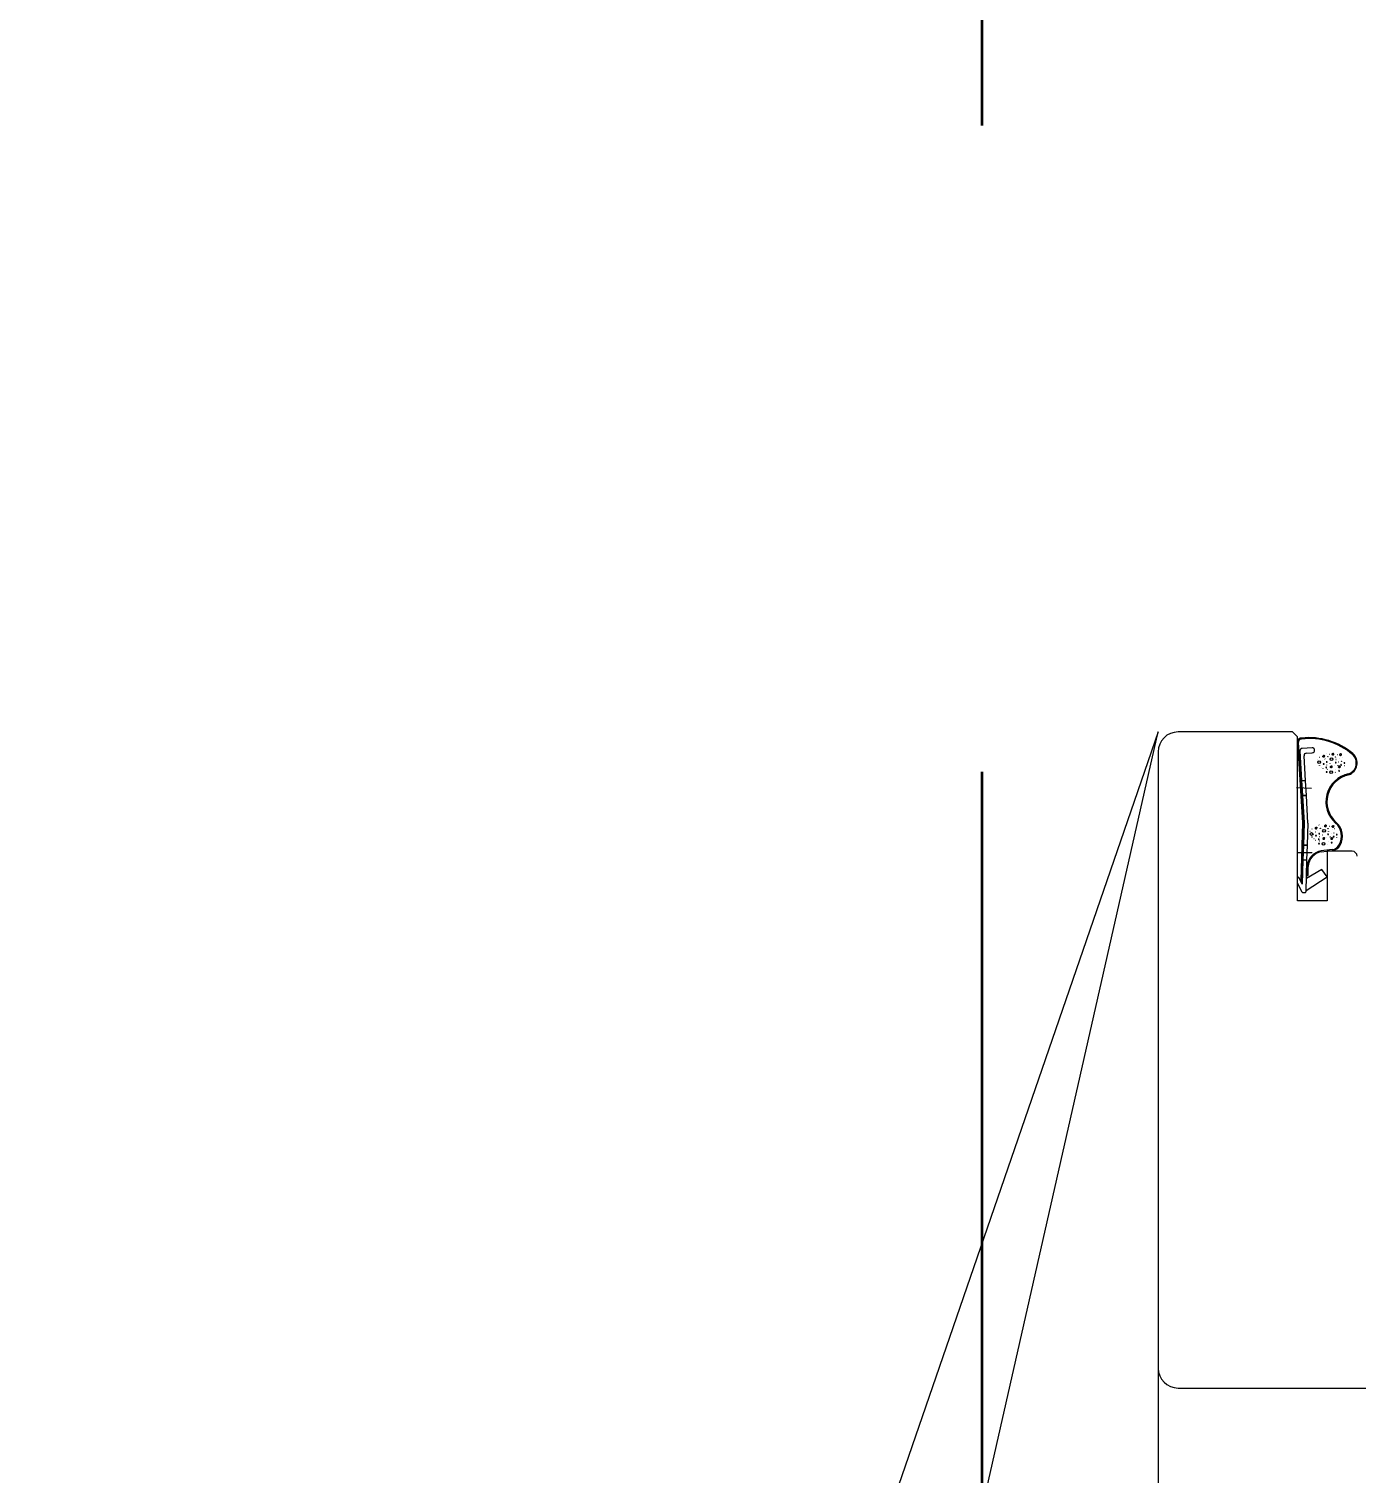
# Model space of a CAD drawing. Header units: centimetres. Extents: x 0.3 to 84.3, y 0.3 to 59.7.
# Drawn here: x 62.2783 to 62.5454, y 15.5127 to 15.8034 of the extents above; entities that cross this region are included whole.
import ezdxf

# ---------------------------------------------------------------- set-up
doc = ezdxf.new("R2010")
doc.units = ezdxf.units.CM
for name, pattern in [('AUSGEZOGEN', [0]), ('LINIE_23', [0.79, 0.4, -0.13, 0, -0.13, 0, -0.13]), ('RAND', [44.449999999999996, 12.7, -6.35, 12.7, -6.35, 0, -6.35])]:
    doc.linetypes.add(name, pattern=pattern)
for name, color, linetype, lineweight in [('Bauachsen grob', 7, 'RAND', 25), ('Fenster', 7, 'AUSGEZOGEN', 35), ('Oeffnungsrichtung Fenster', 7, 'AUSGEZOGEN', 25)]:
    doc.layers.add(name, color=color, linetype=linetype, lineweight=lineweight)

msp = doc.modelspace()

# ---------------------------------------------------------------- linework, layer by layer
at = {"layer": 'Bauachsen grob', "color": 32, "linetype": 'LINIE_23', "lineweight": 50, "true_color": 0xc36e14}
msp.add_line((62.4699986103923, 1.393999967219818), (62.4699986103923, 57.97399870255827), dxfattribs=at)
at = {"layer": 'Fenster', "color": 7, "linetype": 'AUSGEZOGEN', "lineweight": 25}
for p, q in [((62.53239860929901, 15.66199974865104), (62.50939860983655, 15.66199974865104)), ((62.53339860927568, 15.66099974867443), (62.53239860929901, 15.66199974865104)), ((62.53339860927568, 15.6279997494456), (62.53339860927568, 15.66099974867443)), ((62.50539860993004, 15.65799974874453), (62.50539860993004, 15.53399975164239)), ((62.53339860927568, 15.65992732629274), (62.53442847999069, 15.64372804187624)), ((62.53462865858934, 15.64373158364306), (62.53359820631309, 15.65994001568929)), ((62.53386510827076, 15.65816048303668), (62.53422145069359, 15.65220743373061)), ((62.53633117236961, 15.65880742009418), (62.53433467120775, 15.65868917068055)), ((62.53519239637936, 15.65773821986509), (62.53639029707639, 15.65780916951321)), ((62.53862673788826, 15.65724580385336), (62.53864580742535, 15.65727504156098)), ((62.53864580742535, 15.65727504156098), (62.53868531240986, 15.65730054473825)), ((62.53868531240986, 15.65730054473825), (62.53871727263115, 15.65730209354788)), ((62.53871727263115, 15.65730209354788), (62.53874811292684, 15.65729751358981)), ((62.53874811292684, 15.65729751358981), (62.53877754856991, 15.65727946790944)), ((62.53877754856991, 15.65727946790944), (62.53880733825934, 15.65724024676784)), ((62.53926984390938, 15.65770565696439), (62.53923791312283, 15.65771791421671)), ((62.53990541188359, 15.65747263481099), (62.53987348109706, 15.65748489206331)), ((62.54039806114525, 15.65753869207452), (62.54041564688505, 15.65757136731941)), ((62.54040026269719, 15.6575045118766), (62.54039806114525, 15.65753869207452)), ((62.54040376100361, 15.65746587275112), (62.54040026269719, 15.6575045118766)), ((62.54040865447137, 15.65742908982238), (62.54040376100361, 15.65746587275112)), ((62.54042460088866, 15.65738923159047), (62.54040865447137, 15.65742908982238)), ((62.54041564688505, 15.65757136731941), (62.54045431705954, 15.65759807861277)), ((62.54045113869949, 15.65734954879581), (62.54042460088866, 15.65738923159047)), ((62.54048233298708, 15.65732379307838), (62.54045113869949, 15.65734954879581)), ((62.54045431705954, 15.65759807861277), (62.54048091209773, 15.65762805230425)), ((62.54048091209773, 15.65762805230425), (62.540493850852, 15.65765840999757)), ((62.54051214199315, 15.65730779061874), (62.54048233298708, 15.65732379307838)), ((62.540493850852, 15.65765840999757), (62.54051292038911, 15.65768764770519)), ((62.54054521264869, 15.65730385867027), (62.54051214199315, 15.65730779061874)), ((62.54051292038911, 15.65768764770519), (62.54055242537362, 15.6577131508825)), ((62.54058293972659, 15.65731385350091), (62.54054521264869, 15.65730385867027)), ((62.54055242537362, 15.6577131508825), (62.5405843855949, 15.65771469969205)), ((62.54062003612551, 15.65733574781175), (62.54058293972659, 15.65731385350091)), ((62.5405843855949, 15.65771469969205), (62.5406152258906, 15.65771011973398)), ((62.5406152258906, 15.65771011973398), (62.54064466153363, 15.6576920740537)), ((62.54064153356477, 15.65739181306781), (62.54062003612551, 15.65733574781175)), ((62.54064611123098, 15.65742264303531), (62.54064153356477, 15.65739181306781)), ((62.54064466153363, 15.6576920740537), (62.54067445122308, 15.65765285291205)), ((62.5406478103815, 15.65745505457062), (62.54064611123098, 15.65742264303531)), ((62.54065313471915, 15.65748997068136), (62.5406478103815, 15.65745505457062)), ((62.54066319456933, 15.65752191001343), (62.54065313471915, 15.65748997068136)), ((62.54067836373801, 15.65755291601454), (62.54066319456933, 15.65752191001343)), ((62.54067445122308, 15.65765285291205), (62.54069216605576, 15.6576168935012)), ((62.54069251061082, 15.65758410851431), (62.54067836373801, 15.65755291601454)), ((62.54069216605576, 15.6576168935012), (62.54069251061082, 15.65758410851431)), ((62.54143361436424, 15.65738631497425), (62.54140168357764, 15.65739857222656)), ((62.54192626362582, 15.65745237223783), (62.54194384936565, 15.65748504748276)), ((62.54192846517783, 15.65741819203991), (62.54192626362582, 15.65745237223783)), ((62.54193196348425, 15.65737955291443), (62.54192846517783, 15.65741819203991)), ((62.54193685695202, 15.65734276998569), (62.54193196348425, 15.65737955291443)), ((62.5419528033693, 15.65730291175373), (62.54193685695202, 15.65734276998569)), ((62.54194384936565, 15.65748504748276), (62.54198251954014, 15.65751175877604)), ((62.54197934118008, 15.65726322895917), (62.5419528033693, 15.65730291175373)), ((62.54198251954014, 15.65751175877604), (62.5420091145783, 15.6575417324676)), ((62.5420091145783, 15.6575417324676), (62.5420220533326, 15.65757209016092)), ((62.5420220533326, 15.65757209016092), (62.54204112286968, 15.6576013278685)), ((62.54204112286968, 15.6576013278685), (62.5420806278542, 15.65762683104577)), ((62.5420806278542, 15.65762683104577), (62.54211258807547, 15.65762837985535)), ((62.54211258807547, 15.65762837985535), (62.5421434283712, 15.65762379989729)), ((62.5421434283712, 15.65762379989729), (62.54217286401429, 15.65760575421696)), ((62.54216973604545, 15.65730549323107), (62.54214823860613, 15.65724942797506)), ((62.54217431371154, 15.65733632319866), (62.54216973604545, 15.65730549323107)), ((62.54217286401429, 15.65760575421696), (62.54220265370372, 15.65756653307531)), ((62.54217601286211, 15.65736873473393), (62.54217431371154, 15.65733632319866)), ((62.54218133719977, 15.65740365084462), (62.54217601286211, 15.65736873473393)), ((62.54219139704992, 15.6574355901767), (62.54218133719977, 15.65740365084462)), ((62.54220656621857, 15.65746659617781), (62.54219139704992, 15.6574355901767)), ((62.54220265370372, 15.65756653307531), (62.54222036853635, 15.65753057366451)), ((62.54222071309142, 15.65749778867762), (62.54220656621857, 15.65746659617781)), ((62.54222036853635, 15.65753057366451), (62.54222071309142, 15.65749778867762)), ((62.53502042978938, 15.65218497070746), (62.53472283344226, 15.65720953222121)), ((62.53746022231351, 15.65637659253216), (62.5374282915269, 15.65638884978453)), ((62.53787210008088, 15.65683899175047), (62.53784016929426, 15.65685124900278)), ((62.53826511965909, 15.65489756368816), (62.53823318887252, 15.65490982094052)), ((62.53852962163862, 15.65626805894408), (62.53849769085201, 15.6562803161964)), ((62.53853094818152, 15.65712608593031), (62.53854853392129, 15.65715876117515)), ((62.53853314973343, 15.65709190573239), (62.53853094818152, 15.65712608593031)), ((62.53853664803989, 15.65705326660696), (62.53853314973343, 15.65709190573239)), ((62.53854154150767, 15.65701648367822), (62.53853664803989, 15.65705326660696)), ((62.53855748792489, 15.65697662544626), (62.53854154150767, 15.65701648367822)), ((62.53854853392129, 15.65715876117515), (62.5385872040958, 15.65718547246852)), ((62.53858402573576, 15.65693694265165), (62.53855748792489, 15.65697662544626)), ((62.53859859364246, 15.65459920974295), (62.53856666285586, 15.65461146699527)), ((62.53861522002332, 15.65691118693408), (62.53858402573576, 15.65693694265165)), ((62.5385872040958, 15.65718547246852), (62.53861379913398, 15.65721544615999)), ((62.53861379913398, 15.65721544615999), (62.53862673788826, 15.65724580385336)), ((62.53864502902939, 15.65689518447448), (62.53861522002332, 15.65691118693408)), ((62.53867809968501, 15.65689125252607), (62.53864502902939, 15.65689518447448)), ((62.53871582676283, 15.65690124735665), (62.53867809968501, 15.65689125252607)), ((62.53875292316175, 15.6569231416675), (62.53871582676283, 15.65690124735665)), ((62.53877442060109, 15.65697920692356), (62.53875292316175, 15.6569231416675)), ((62.53877899826722, 15.6570100368911), (62.53877442060109, 15.65697920692356)), ((62.53878069741773, 15.65704244842632), (62.53877899826722, 15.6570100368911)), ((62.53878602175541, 15.65707736453715), (62.53878069741773, 15.65704244842632)), ((62.5387960816056, 15.65710930386918), (62.53878602175541, 15.65707736453715)), ((62.53881125077424, 15.65714030987033), (62.5387960816056, 15.65710930386918)), ((62.53880733825934, 15.65724024676784), (62.53882505309203, 15.65720428735699)), ((62.53882539764707, 15.65717150237015), (62.53881125077424, 15.65714030987033)), ((62.53882505309203, 15.65720428735699), (62.53882539764707, 15.65717150237015)), ((62.53896437874245, 15.65654589024257), (62.53893244795589, 15.65655814749489)), ((62.53933489454923, 15.6553398131463), (62.53930296376262, 15.65535207039866)), ((62.53941692248554, 15.65447455586059), (62.53938499169898, 15.65448681311291)), ((62.54000029795084, 15.65567867128052), (62.53996836716423, 15.65569092853284)), ((62.5400577072773, 15.65502037832852), (62.54007529301708, 15.65505305357342)), ((62.54005990882924, 15.65498619813061), (62.5400577072773, 15.65502037832852)), ((62.54006340713568, 15.65494755900518), (62.54005990882924, 15.65498619813061)), ((62.54006830060345, 15.65491077607644), (62.54006340713568, 15.65494755900518)), ((62.54008424702073, 15.65487091784453), (62.54006830060345, 15.65491077607644)), ((62.54007529301708, 15.65505305357342), (62.54011396319162, 15.65507976486679)), ((62.54011078483151, 15.65483123504992), (62.54008424702073, 15.65487091784453)), ((62.5401419791191, 15.65480547933235), (62.54011078483151, 15.65483123504992)), ((62.54011396319162, 15.65507976486679), (62.54014055822972, 15.65510973855826)), ((62.54014055822972, 15.65510973855826), (62.54015349698408, 15.65514009625163)), ((62.54017178812523, 15.65478947687271), (62.5401419791191, 15.65480547933235)), ((62.54015349698408, 15.65514009625163), (62.54017256652114, 15.6551693339593)), ((62.54020485878078, 15.65478554492434), (62.54017178812523, 15.65478947687271)), ((62.54017256652114, 15.6551693339593), (62.54021207150568, 15.65519483713647)), ((62.54024258585864, 15.65479553975493), (62.54020485878078, 15.65478554492434)), ((62.54021207150568, 15.65519483713647), (62.54024403172689, 15.65519638594611)), ((62.54027968225759, 15.65481743406572), (62.54024258585864, 15.65479553975493)), ((62.54024403172689, 15.65519638594611), (62.54027487202262, 15.65519180598804)), ((62.54027487202262, 15.65519180598804), (62.54030430766571, 15.65517376030767)), ((62.54030117969685, 15.65487349932178), (62.54027968225759, 15.65481743406572)), ((62.540305757363, 15.65490432928937), (62.54030117969685, 15.65487349932178)), ((62.54030430766571, 15.65517376030767), (62.54033409735514, 15.65513453916606)), ((62.54030745651357, 15.65493674082459), (62.540305757363, 15.65490432928937)), ((62.54031278085125, 15.65497165693537), (62.54030745651357, 15.65493674082459)), ((62.54032284070136, 15.65500359626745), (62.54031278085125, 15.65497165693537)), ((62.54033800987003, 15.65503460226856), (62.54032284070136, 15.65500359626745)), ((62.54033409735514, 15.65513453916606), (62.54035181218779, 15.65509857975526)), ((62.54035215674285, 15.65506579476837), (62.54033800987003, 15.65503460226856)), ((62.54035181218779, 15.65509857975526), (62.54035215674285, 15.65506579476837)), ((62.54085513155374, 15.65518856661206), (62.54082320076719, 15.65520082386434)), ((62.54112586783528, 15.65436009034011), (62.54109393704872, 15.65437234759243)), ((62.54167833628766, 15.65500107755693), (62.54169592202741, 15.65503375280182)), ((62.5416805378396, 15.65496689735901), (62.54167833628766, 15.65500107755693)), ((62.54168403614605, 15.65492825823353), (62.5416805378396, 15.65496689735901)), ((62.54168892961381, 15.6548914753048), (62.54168403614605, 15.65492825823353)), ((62.541719095269, 15.65590515050153), (62.54168716448243, 15.65591740775385)), ((62.54170487603109, 15.65485161707289), (62.54168892961381, 15.6548914753048)), ((62.54169592202741, 15.65503375280182), (62.54173459220198, 15.65506046409514)), ((62.54173141384188, 15.65481193427822), (62.54170487603109, 15.65485161707289)), ((62.54176260812943, 15.65478617856075), (62.54173141384188, 15.65481193427822)), ((62.54173459220198, 15.65506046409514), (62.54176118724008, 15.65509043778666)), ((62.54176118724008, 15.65509043778666), (62.54177412599444, 15.65512079547998)), ((62.54179241713558, 15.65477017610115), (62.54176260812943, 15.65478617856075)), ((62.54177412599444, 15.65512079547998), (62.54179319553145, 15.6551500331876)), ((62.54182548779113, 15.65476624415269), (62.54179241713558, 15.65477017610115)), ((62.54179319553145, 15.6551500331876), (62.54183270051604, 15.65517553636492)), ((62.541863214869, 15.65477623898333), (62.54182548779113, 15.65476624415269)), ((62.54183270051604, 15.65517553636492), (62.5418646607373, 15.65517708517446)), ((62.54190031126794, 15.65479813329416), (62.541863214869, 15.65477623898333)), ((62.5418646607373, 15.65517708517446), (62.54189550103296, 15.65517250521639)), ((62.54189550103296, 15.65517250521639), (62.54192493667608, 15.65515445953611)), ((62.54192765008824, 15.65671384007533), (62.54189571930169, 15.65672609732765)), ((62.54192180870721, 15.65485419855022), (62.54190031126794, 15.65479813329416)), ((62.54192638637336, 15.65488502851772), (62.54192180870721, 15.65485419855022)), ((62.54192493667608, 15.65515445953611), (62.5419547263655, 15.65511523839446)), ((62.5419280855239, 15.654917440053), (62.54192638637336, 15.65488502851772)), ((62.54193340986158, 15.65495235616377), (62.5419280855239, 15.654917440053)), ((62.54194346971172, 15.65498429549585), (62.54193340986158, 15.65495235616377)), ((62.54195863888037, 15.65501530149695), (62.54194346971172, 15.65498429549585)), ((62.5419547263655, 15.65511523839446), (62.54197244119814, 15.65507927898362)), ((62.54197278575321, 15.65504649399673), (62.54195863888037, 15.65501530149695)), ((62.54197244119814, 15.65507927898362), (62.54197278575321, 15.65504649399673)), ((62.54201053546767, 15.65723747324169), (62.54197934118008, 15.65726322895917)), ((62.54204034447375, 15.65722147078199), (62.54201053546767, 15.65723747324169)), ((62.54207341512937, 15.65721753883363), (62.54204034447375, 15.65722147078199)), ((62.54211114220716, 15.65722753366418), (62.54207341512937, 15.65721753883363)), ((62.54214823860613, 15.65724942797506), (62.54211114220716, 15.65722753366418)), ((62.54242759006899, 15.65691114852257), (62.54239565928238, 15.65692340577489)), ((62.5428651719196, 15.65515653215193), (62.54283324113299, 15.65516878940435)), ((62.53502042978938, 15.65218497070746), (62.53422145069359, 15.65220743373061)), ((62.53422145069359, 15.65220743373061), (62.5344014009046, 15.64920118914561)), ((62.53422145069359, 15.65220743373061), (62.53502042978938, 15.65218497070746)), ((62.53519848145019, 15.64917877949956), (62.53502042978938, 15.65218497070746)), ((62.54103505436464, 15.65386654832301), (62.54100312357807, 15.65387880557537)), ((62.53626174181169, 15.65064947897268), (62.5331880199226, 15.6507358956088)), ((62.53519848145019, 15.64917877949956), (62.5344014009046, 15.64920118914561)), ((62.5344014009046, 15.64920118914561), (62.53472873225061, 15.64373279830193)), ((62.5344014009046, 15.64920118914561), (62.53519848145019, 15.64917877949956)), ((62.53552543726209, 15.6436585182285), (62.53519848145019, 15.64917877949956)), ((62.53442847999069, 15.64372804187624), (62.5341021483783, 15.63212087148413)), ((62.534302069377, 15.63211525077386), (62.53462865858934, 15.64373158364306)), ((62.53472873225061, 15.64373279830193), (62.53460196799595, 15.63922396664939)), ((62.53540165199103, 15.63920148380826), (62.53552597902724, 15.64362362692518)), ((62.53702856895233, 15.64272544531664), (62.53706723912688, 15.64275215661001)), ((62.53706723912688, 15.64275215661001), (62.53709383416498, 15.64278213030156)), ((62.53709383416498, 15.64278213030156), (62.53710677291934, 15.6428124879949)), ((62.53710677291934, 15.6428124879949), (62.53712584245635, 15.64284172570247)), ((62.53712584245635, 15.64284172570247), (62.53716534744093, 15.64286722887974)), ((62.53716534744093, 15.64286722887974), (62.5371973076622, 15.64286877768932)), ((62.5371973076622, 15.64286877768932), (62.53722814795788, 15.64286419773125)), ((62.53722814795788, 15.64286419773125), (62.53725758360097, 15.64284615205093)), ((62.53725758360097, 15.64284615205093), (62.5372873732904, 15.64280693090928)), ((62.5372873732904, 15.64280693090928), (62.53730508812304, 15.64277097149848)), ((62.5373054326781, 15.64273818651159), (62.53729128580526, 15.64270699401177)), ((62.53730508812304, 15.64277097149848), (62.5373054326781, 15.64273818651159)), ((62.53774987894045, 15.64327234110579), (62.53771794815384, 15.6432845983582)), ((62.53838544691469, 15.64303931895238), (62.53835351612805, 15.6430515762047)), ((62.53887809617635, 15.64310537621596), (62.53889568191609, 15.64313805146089)), ((62.53888029772827, 15.64307119601804), (62.53887809617635, 15.64310537621596)), ((62.53888379603467, 15.64303255689256), (62.53888029772827, 15.64307119601804)), ((62.53888868950244, 15.64299577396382), (62.53888379603467, 15.64303255689256)), ((62.53890463591971, 15.64295591573196), (62.53888868950244, 15.64299577396382)), ((62.53889568191609, 15.64313805146089), (62.53893435209064, 15.64316476275426)), ((62.53893117373053, 15.64291623293735), (62.53890463591971, 15.64295591573196)), ((62.53896236801811, 15.64289047721982), (62.53893117373053, 15.64291623293735)), ((62.53893435209064, 15.64316476275426), (62.53896094712874, 15.64319473644573)), ((62.53896094712874, 15.64319473644573), (62.53897388588304, 15.64322509413905)), ((62.53899217702422, 15.64287447476013), (62.53896236801811, 15.64289047721982)), ((62.53897388588304, 15.64322509413905), (62.53899295542011, 15.64325433184672)), ((62.53902524767979, 15.64287054281176), (62.53899217702422, 15.64287447476013)), ((62.53899295542011, 15.64325433184672), (62.53903246040469, 15.64327983502394)), ((62.5390629747576, 15.6428805376424), (62.53902524767979, 15.64287054281176)), ((62.53903246040469, 15.64327983502394), (62.53906442062588, 15.64328138383353)), ((62.53910007115658, 15.64290243195319), (62.5390629747576, 15.6428805376424)), ((62.53906442062588, 15.64328138383353), (62.53909526092164, 15.64327680387551)), ((62.53909526092164, 15.64327680387551), (62.53912469656473, 15.64325875819514)), ((62.53912156859587, 15.64295849720921), (62.53910007115658, 15.64290243195319)), ((62.53912614626199, 15.64298932717679), (62.53912156859587, 15.64295849720921)), ((62.53912469656473, 15.64325875819514), (62.53915448625416, 15.64321953705353)), ((62.53912784541256, 15.64302173871207), (62.53912614626199, 15.64298932717679)), ((62.53913316975024, 15.64305665482284), (62.53912784541256, 15.64302173871207)), ((62.53914322960037, 15.64308859415492), (62.53913316975024, 15.64305665482284)), ((62.53915839876902, 15.64311960015603), (62.53914322960037, 15.64308859415492)), ((62.53915448625416, 15.64321953705353), (62.5391722010868, 15.64318357764273)), ((62.53917254564186, 15.6431507926558), (62.53915839876902, 15.64311960015603)), ((62.5391722010868, 15.64318357764273), (62.53917254564186, 15.6431507926558)), ((62.53991364939529, 15.64295299911569), (62.53988171860868, 15.64296525636801)), ((62.54040629865691, 15.64301905637922), (62.54042388439666, 15.64305173162415)), ((62.54040850020885, 15.6429848761813), (62.54040629865691, 15.64301905637922)), ((62.54041199851527, 15.64294623705592), (62.54040850020885, 15.6429848761813)), ((62.54041689198306, 15.64290945412718), (62.54041199851527, 15.64294623705592)), ((62.54043283840034, 15.64286959589527), (62.54041689198306, 15.64290945412718)), ((62.54042388439666, 15.64305173162415), (62.54046255457123, 15.64307844291753)), ((62.54045937621117, 15.64282991310065), (62.54043283840034, 15.64286959589527)), ((62.54049057049871, 15.64280415738308), (62.54045937621117, 15.64282991310065)), ((62.54046255457123, 15.64307844291753), (62.54048914960939, 15.643108416609)), ((62.54048914960939, 15.643108416609), (62.5405020883637, 15.64313877430236)), ((62.54052037950481, 15.64278815492349), (62.54049057049871, 15.64280415738308)), ((62.5405020883637, 15.64313877430236), (62.54052115790071, 15.64316801200999)), ((62.54055345016035, 15.64278422297507), (62.54052037950481, 15.64278815492349)), ((62.54052115790071, 15.64316801200999), (62.54056066288526, 15.64319351518725)), ((62.54059117723822, 15.64279421780566), (62.54055345016035, 15.64278422297507)), ((62.54056066288526, 15.64319351518725), (62.54059262310656, 15.64319506399684)), ((62.54062827363717, 15.64281611211646), (62.54059117723822, 15.64279421780566)), ((62.54059262310656, 15.64319506399684), (62.54062346340223, 15.64319048403882)), ((62.54062346340223, 15.64319048403882), (62.54065289904533, 15.64317243835845)), ((62.54064977107646, 15.64287217737256), (62.54062827363717, 15.64281611211646)), ((62.54065434874263, 15.6429030073401), (62.54064977107646, 15.64287217737256)), ((62.54065289904533, 15.64317243835845), (62.54068268873475, 15.64313321721679)), ((62.54065604789315, 15.64293541887533), (62.54065434874263, 15.6429030073401)), ((62.54066137223083, 15.64297033498619), (62.54065604789315, 15.64293541887533)), ((62.54067143208101, 15.64300227431818), (62.54066137223083, 15.64297033498619)), ((62.54068660124966, 15.64303328031938), (62.54067143208101, 15.64300227431818)), ((62.54068268873475, 15.64313321721679), (62.54070040356736, 15.643097257806)), ((62.54070074812252, 15.64306447281916), (62.54068660124966, 15.64303328031938)), ((62.54070040356736, 15.643097257806), (62.54070074812252, 15.64306447281916)), ((62.53594025734455, 15.64194327667365), (62.53590832655794, 15.64195553392597)), ((62.53635213511188, 15.64240567589195), (62.5363202043253, 15.64241793314432)), ((62.53674515469013, 15.64046424782974), (62.53671322390361, 15.64047650508201)), ((62.53700965666962, 15.64183474308557), (62.53697772588308, 15.64184700033793)), ((62.53701098321259, 15.64269277007179), (62.53702856895233, 15.64272544531664)), ((62.53701318476451, 15.64265858987388), (62.53701098321259, 15.64269277007179)), ((62.53701668307091, 15.6426199507484), (62.53701318476451, 15.64265858987388)), ((62.53702157653871, 15.64258316781966), (62.53701668307091, 15.6426199507484)), ((62.53703752295598, 15.6425433095877), (62.53702157653871, 15.64258316781966)), ((62.53706406076677, 15.64250362679304), (62.53703752295598, 15.6425433095877)), ((62.53707862867348, 15.64016589388448), (62.53704669788686, 15.6401781511368)), ((62.53709525505435, 15.64247787107566), (62.53706406076677, 15.64250362679304)), ((62.53712506406048, 15.64246186861596), (62.53709525505435, 15.64247787107566)), ((62.53715813471603, 15.64245793666755), (62.53712506406048, 15.64246186861596)), ((62.53719586179392, 15.64246793149814), (62.53715813471603, 15.64245793666755)), ((62.53723295819282, 15.64248982580903), (62.53719586179392, 15.64246793149814)), ((62.53725445563211, 15.64254589106504), (62.53723295819282, 15.64248982580903)), ((62.53725903329823, 15.64257672103263), (62.53725445563211, 15.64254589106504)), ((62.5372607324488, 15.6426091325679), (62.53725903329823, 15.64257672103263)), ((62.53726605678648, 15.64264404867859), (62.5372607324488, 15.6426091325679)), ((62.53727611663661, 15.64267598801066), (62.53726605678648, 15.64264404867859)), ((62.53729128580526, 15.64270699401177), (62.53727611663661, 15.64267598801066)), ((62.53744441377354, 15.64211257438401), (62.53741248298693, 15.64212483163638)), ((62.53781492958024, 15.64090649728778), (62.53778299879363, 15.6409187545401)), ((62.53789695751663, 15.64004124000203), (62.53786502673002, 15.64005349725435)), ((62.53848033298188, 15.64124535542201), (62.53844840219532, 15.64125761267433)), ((62.53853774230834, 15.64058706247002), (62.53855532804813, 15.64061973771486)), ((62.53853994386027, 15.64055288227209), (62.53853774230834, 15.64058706247002)), ((62.53854344216669, 15.64051424314667), (62.53853994386027, 15.64055288227209)), ((62.53854833563446, 15.64047746021792), (62.53854344216669, 15.64051424314667)), ((62.53856428205174, 15.64043760198597), (62.53854833563446, 15.64047746021792)), ((62.53855532804813, 15.64061973771486), (62.53859399822264, 15.64064644900823)), ((62.53859081986258, 15.64039791919136), (62.53856428205174, 15.64043760198597)), ((62.53862201415019, 15.64037216347383), (62.53859081986258, 15.64039791919136)), ((62.53859399822264, 15.64064644900823), (62.53862059326082, 15.64067642269975)), ((62.53862059326082, 15.64067642269975), (62.53863353201508, 15.64070678039312)), ((62.53865182315624, 15.64035616101424), (62.53862201415019, 15.64037216347383)), ((62.53863353201508, 15.64070678039312), (62.53865260155219, 15.64073601810069)), ((62.53868489381181, 15.64035222906578), (62.53865182315624, 15.64035616101424)), ((62.53865260155219, 15.64073601810069), (62.53869210653671, 15.64076152127805)), ((62.53872262088968, 15.64036222389637), (62.53868489381181, 15.64035222906578)), ((62.53869210653671, 15.64076152127805), (62.53872406675799, 15.64076307008759)), ((62.5387597172886, 15.64038411820721), (62.53872262088968, 15.64036222389637)), ((62.53872406675799, 15.64076307008759), (62.53875490705371, 15.64075849012952)), ((62.53875490705371, 15.64075849012952), (62.53878434269673, 15.64074044444919)), ((62.53878121472789, 15.64044018346331), (62.5387597172886, 15.64038411820721)), ((62.53878579239407, 15.64047101343085), (62.53878121472789, 15.64044018346331)), ((62.53878434269673, 15.64074044444919), (62.53881413238616, 15.64070122330754)), ((62.53878749154455, 15.64050342496608), (62.53878579239407, 15.64047101343085)), ((62.53879281588223, 15.64053834107685), (62.53878749154455, 15.64050342496608)), ((62.53880287573242, 15.64057028040889), (62.53879281588223, 15.64053834107685)), ((62.5388180449011, 15.64060128641004), (62.53880287573242, 15.64057028040889)), ((62.53881413238616, 15.64070122330754), (62.53883184721884, 15.6406652638967)), ((62.53883219177391, 15.64063247890986), (62.5388180449011, 15.64060128641004)), ((62.53883184721884, 15.6406652638967), (62.53883219177391, 15.64063247890986)), ((62.53933516658481, 15.64075525075355), (62.5393032357982, 15.64076750800582)), ((62.53960590286633, 15.63992677448155), (62.53957397207972, 15.63993903173391)), ((62.5401583713187, 15.64056776169837), (62.5401759570585, 15.6406004369433)), ((62.54016057287063, 15.64053358150045), (62.5401583713187, 15.64056776169837)), ((62.54016407117703, 15.64049494237497), (62.54016057287063, 15.64053358150045)), ((62.54016896464482, 15.64045815944624), (62.54016407117703, 15.64049494237497)), ((62.54019913030002, 15.64147183464302), (62.54016719951341, 15.64148409189534)), ((62.54018491106211, 15.64041830121437), (62.54016896464482, 15.64045815944624)), ((62.5401759570585, 15.6406004369433), (62.54021462723299, 15.64062714823667)), ((62.54021144887294, 15.64037861841971), (62.54018491106211, 15.64041830121437)), ((62.54024264316055, 15.64035286270223), (62.54021144887294, 15.64037861841971)), ((62.54021462723299, 15.64062714823667), (62.54024122227118, 15.64065712192815)), ((62.54024122227118, 15.64065712192815), (62.54025416102545, 15.64068747962147)), ((62.5402724521666, 15.64033686024255), (62.54024264316055, 15.64035286270223)), ((62.54025416102545, 15.64068747962147), (62.54027323056255, 15.64071671732914)), ((62.54030552282214, 15.64033292829418), (62.5402724521666, 15.64033686024255)), ((62.54027323056255, 15.64071671732914), (62.54031273554704, 15.64074222050636)), ((62.54034324990004, 15.64034292312481), (62.54030552282214, 15.64033292829418)), ((62.54031273554704, 15.64074222050636), (62.54034469576832, 15.64074376931594)), ((62.54038034629892, 15.64036481743561), (62.54034324990004, 15.64034292312481)), ((62.54034469576832, 15.64074376931594), (62.54037553606408, 15.64073918935792)), ((62.54037553606408, 15.64073918935792), (62.54040497170709, 15.64072114367755)), ((62.54040768511933, 15.64228052421682), (62.5403757543327, 15.64229278146914)), ((62.54040184373824, 15.64042088269162), (62.54038034629892, 15.64036481743561)), ((62.54040642140442, 15.64045171265921), (62.54040184373824, 15.64042088269162)), ((62.54040497170709, 15.64072114367755), (62.54043476139651, 15.64068192253585)), ((62.54040812055491, 15.64048412419448), (62.54040642140442, 15.64045171265921)), ((62.54041344489259, 15.64051904030526), (62.54040812055491, 15.64048412419448)), ((62.54042350474278, 15.64055097963733), (62.54041344489259, 15.64051904030526)), ((62.54043867391146, 15.64058198563843), (62.54042350474278, 15.64055097963733)), ((62.54043476139651, 15.64068192253585), (62.54045247622921, 15.64064596312514)), ((62.54045282078428, 15.64061317813821), (62.54043867391146, 15.64058198563843)), ((62.54045247622921, 15.64064596312514), (62.54045282078428, 15.64061317813821)), ((62.54090762510006, 15.64247783266406), (62.54087569431345, 15.64249008991638)), ((62.54134520695061, 15.64072321629351), (62.54131327616408, 15.64073547354583)), ((62.53340379191913, 15.63775516931851), (62.53633289112592, 15.63773495041938)), ((62.53460196799595, 15.63922396664939), (62.53451765734183, 15.6362251516679)), ((62.53540165199103, 15.63920148380826), (62.53460196799595, 15.63922396664939)), ((62.53460196799595, 15.63922396664939), (62.53540165199103, 15.63920148380826)), ((62.53531734133689, 15.63620266882681), (62.53540165199103, 15.63920148380826)), ((62.54041081203383, 15.63833090093085), (62.53817503833262, 15.63804481237794)), ((62.53820042326009, 15.63784642990995), (62.54043619696134, 15.63813251846291)), ((62.54439860901856, 15.63799974921194), (62.53939860913546, 15.63799974921194)), ((62.53939860913546, 15.63799974921194), (62.53939860913546, 15.6279997494456)), ((62.53951508939568, 15.63943323246453), (62.53948315860912, 15.63944548971686)), ((62.53451765734183, 15.6362251516679), (62.53438150187688, 15.63138228747289)), ((62.53531734133689, 15.63620266882681), (62.53451765734183, 15.6362251516679)), ((62.53514010859316, 15.62989874184764), (62.53531734133689, 15.63620266882681)), ((62.53833380412499, 15.63432251192075), (62.53521262858318, 15.63247817898842)), ((62.53538246119152, 15.63496062425511), (62.53532980882534, 15.63308785139757)), ((62.53552972982406, 15.63308223068734), (62.53558238219031, 15.63495500354489)), ((62.53939860913546, 15.63288014787113), (62.53833380412499, 15.63432251192075)), ((62.53343548363769, 15.63148426681478), (62.53428069625561, 15.62979763341473)), ((62.53438150187688, 15.63138228747289), (62.53378029241035, 15.6326424495995)), ((62.5341021483783, 15.63212087148413), (62.534302069377, 15.63211525077386)), ((62.53514572930344, 15.63009866284638), (62.53939860913546, 15.63288014787113)), ((62.53532980882534, 15.63308785139757), (62.53552972982406, 15.63308223068734)), ((62.53443448082087, 15.62971850130717), (62.53493456688413, 15.62970444155913)), ((62.53939860913546, 15.6279997494456), (62.53339860927568, 15.6279997494456)), ((62.50539860993004, 15.53399975164239), (62.50539840519895, 13.90029214574474)), ((62.50939860983655, 15.52999975173589), (62.58339860810717, 15.52999975173589))]:
    msp.add_line(p, q, dxfattribs=at)
for centre, radius in [((62.5377705072871, 15.65589911350811), 0.0002807631991817866), ((62.53784819683747, 15.65530050093234), 2.300388839435657e-05), ((62.53954132246737, 15.6570431385463), 2.300388839435657e-05), ((62.54026879671253, 15.65651792002885), 0.0002807631991817866), ((62.54106952494797, 15.65695681870956), 2.300388839435657e-05), ((62.5411678562282, 15.65644713915284), 2.300388839435657e-05), ((62.54151666708518, 15.65528469804921), 2.300388839435657e-05), ((62.54225066045203, 15.65609034864923), 2.300388839435657e-05), ((62.54017770788693, 15.65392242613365), 0.0002807631991817866), ((62.53625054231819, 15.6414657976496), 0.0002807631991817866), ((62.53632823186848, 15.64086718507378), 2.300388839435657e-05), ((62.53802135749839, 15.64260982268783), 2.300388839435657e-05), ((62.53874883174356, 15.6420846041703), 0.0002807631991817866), ((62.53954955997904, 15.64252350285109), 2.300388839435657e-05), ((62.53964789125922, 15.64201382329428), 2.300388839435657e-05), ((62.53999670211621, 15.6408513821907), 2.300388839435657e-05), ((62.54073069548311, 15.64165703279072), 2.300388839435657e-05), ((62.538657742918, 15.63948911027514), 0.0002807631991817866)]:
    msp.add_circle(centre, radius, dxfattribs=at)
for centre, radius, start, end in [((62.50939860983656, 15.65799974874448), 0.003999999906519862, 90, 180), ((62.53419699742534, 15.65997808387882), 0.0007999999813038815, 85.86679282761385, 183.6376878036685), ((62.53419699742534, 15.65997808387882), 0.0005999999859776835, 85.56149746587263, 183.6376878036261), ((62.53574658094765, 15.64715203019849), 0.01350814800066859, 49.7292963215241, 96.3889509930085), ((62.53569882430995, 15.64699407233406), 0.01385738919255645, 50.20945037743645, 95.98201879115592), ((62.53436423356119, 15.65819004539002), 0.0004999999883148121, 93.38957304309238, 183.3895730434987), ((62.53522195873273, 15.65723909457451), 0.0004999999883148121, 93.38957304309238, 183.3895730432956), ((62.53636073472305, 15.65830829480359), 0.0004999999883150395, 3.389573043546933, 93.38957304309238), ((62.53636073472305, 15.65830829480359), 0.0004999999883150395, 273.3895730430924, 3.389573043546933), ((62.54291753520616, 15.65574204401618), 0.002320093329756797, 289.7587928705293, 47.72479933868119), ((62.54284165848208, 15.65575525239637), 0.002556850644965232, 290.6786893032374, 47.5523874477315), ((62.53857140922879, 15.65557760460405), 1.40981473450883e-05, 169.6444464709353, 219.3652256006904), ((62.53857140922879, 15.65557760460405), 1.409814734531567e-05, 119.923667346256, 169.6444464709353), ((62.53861886247893, 15.65561653493427), 7.547714669142226e-05, 219.3652256202874, 240.3023292047145), ((62.5386020278842, 15.65552440799228), 7.547714669142226e-05, 98.98656374603098, 119.9236673348126), ((62.53865890053919, 15.65568673575721), 0.0001562929978812856, 240.3023292053374, 251.3717579299286), ((62.53861465154971, 15.65544458415579), 0.0001562929978821951, 87.91713502370432, 98.98656374525576), ((62.53869823928268, 15.65580343814668), 0.0002794473094052617, 251.3717579291214, 259.6444464768845), ((62.53861017552532, 15.65532151121128), 0.0002794473094057164, 79.64444647688445, 87.91713502324654), ((62.53869823928268, 15.65580343814668), 0.0002794473094061711, 259.6444464768845, 267.9171350247024), ((62.53861017552532, 15.65532151121128), 0.0002794473094061711, 71.37175792912146, 79.64444647688445), ((62.5386937632583, 15.65568036520221), 0.0001562929978812856, 267.9171350237043, 278.9865637451541), ((62.53864951426887, 15.65543821360078), 0.0001562929978821951, 60.30232920598262, 71.37175792766826), ((62.53870638692387, 15.65560054136576), 7.547714669142223e-05, 278.986563746031, 299.9236673308105), ((62.53868955232907, 15.65550841442368), 7.547714669119487e-05, 39.36522562475102, 60.30232920605066), ((62.53873700557921, 15.65554734475394), 1.40981473450883e-05, 299.9236673498572, 349.6444464832278), ((62.53873700557921, 15.65554734475394), 1.40981473450883e-05, 349.6444464832278, 39.36522560069046), ((62.53910565343593, 15.65486180713073), 1.409814734531567e-05, 169.6444464709353, 219.3652255951091), ((62.53910565343593, 15.65486180713073), 1.40981473450883e-05, 119.9236673390534, 169.6444464709353), ((62.53915310668607, 15.65490073746099), 7.547714669119487e-05, 219.3652256168663, 240.3023292047145), ((62.53913627209127, 15.65480861051892), 7.547714669142223e-05, 98.98656374603098, 119.9236673354853), ((62.53919314474628, 15.65497093828393), 0.0001562929978812856, 240.3023292053374, 251.3717579274602), ((62.53914889575682, 15.65472878668251), 0.0001562929978817403, 87.91713502891048, 98.98656374525576), ((62.53923248348981, 15.65508764067339), 0.0002794473094052617, 251.3717579291214, 259.6444464768845), ((62.53914441973245, 15.654605713738), 0.0002794473094061711, 79.64444647688445, 87.91713502324654), ((62.53923248348981, 15.65508764067339), 0.0002794473094059438, 259.6444464768845, 267.9171350247024), ((62.53914441973245, 15.654605713738), 0.0002794473094061711, 71.37175792612774, 79.64444647688445), ((62.53922246975046, 15.65597577800312), 1.40981473450883e-05, 169.6444464761261, 219.36522563575), ((62.53922246975046, 15.65597577800312), 1.40981473450883e-05, 119.9236673354521, 169.6444464761261), ((62.5392699230006, 15.65601470833334), 7.547714669119487e-05, 219.3652256223724, 240.3023292047145), ((62.53925308840579, 15.65592258139131), 7.547714669142226e-05, 98.98656374603098, 119.9236673308105), ((62.53922800746543, 15.65496456772893), 0.0001562929978817403, 267.9171350237043, 278.9865637451541), ((62.53930996106079, 15.65608490915619), 0.0001562929978810582, 240.30232920566, 251.3717579276683), ((62.53918375847594, 15.65472241612751), 0.0001562929978821951, 60.30232920598262, 71.37175792725223), ((62.53926571207136, 15.65584275755477), 0.0001562929978819677, 87.91713502891048, 98.98656374515404), ((62.53924063113094, 15.65488474389239), 7.547714669142223e-05, 278.9865637458204, 299.9236673308105), ((62.53934929980434, 15.6562016115457), 0.0002794473094052617, 251.3717579291214, 259.6444464768845), ((62.53922379653618, 15.6547926169504), 7.547714669142226e-05, 39.36522562475102, 60.30232920605066), ((62.53926123604694, 15.6557196846104), 0.0002794473094061711, 79.64444647825212, 87.91713502470245), ((62.53927124978628, 15.65483154728063), 1.40981473450883e-05, 299.9236673426547, 349.6444464761261), ((62.53927124978628, 15.65483154728063), 1.40981473450883e-05, 349.6444464761261, 39.36522562458731), ((62.53934929980434, 15.6562016115457), 0.0002794473094061711, 259.6444464770154, 267.9171350232466), ((62.53926123604694, 15.6557196846104), 0.0002794473094061711, 71.37175792900513, 79.64444647825212), ((62.53934482377991, 15.65607853860123), 0.0001562929978815129, 267.9171350237043, 278.9865637451541), ((62.53930057479047, 15.65583638699985), 0.0001562929978821951, 60.30232920533739, 71.37175792992858), ((62.53935744744547, 15.65599871476478), 7.547714669142226e-05, 278.9865637458204, 299.9236673354853), ((62.53934061285072, 15.65590658782275), 7.547714669119487e-05, 39.36522562475102, 60.30232920471455), ((62.53938806610081, 15.65594551815301), 1.40981473450883e-05, 299.9236673426547, 349.6444464709353), ((62.53938806610081, 15.65594551815301), 1.40981473450883e-05, 349.6444464709353, 39.36522564290281), ((62.54101212950818, 15.65584965553893), 1.40981473450883e-05, 169.6444464709353, 219.3652256006904), ((62.54101212950818, 15.65584965553893), 1.40981473450883e-05, 119.9236673176273, 169.6444464709353), ((62.54105958275827, 15.6558885858692), 7.547714669119487e-05, 219.3652256168663, 240.3023292047145), ((62.54104274816353, 15.65579645892716), 7.547714669142226e-05, 98.98656374582033, 119.9236673308105), ((62.54109962081848, 15.65595878669209), 0.0001562929978810582, 240.3023292053374, 251.3717579299286), ((62.5410553718291, 15.65571663509067), 0.0001562929978819677, 87.91713502630739, 98.98656374525576), ((62.54113895956207, 15.65607548908155), 0.0002794473094052617, 251.3717579291214, 259.6444464768845), ((62.54105089580466, 15.6555935621462), 0.0002794473094061711, 79.64444647825212, 87.91713502470245), ((62.54113895956207, 15.65607548908155), 0.0002794473094061711, 259.6444464768845, 267.9171350247024), ((62.54105089580466, 15.6555935621462), 0.0002794473094061711, 71.37175792739193, 79.64444647825212), ((62.54113448353763, 15.65595241613713), 0.0001562929978817403, 267.9171350237043, 278.9865637451541), ((62.5410902345482, 15.65571026453571), 0.0001562929978821951, 60.30232920598262, 71.37175792478392), ((62.54114710720322, 15.65587259230059), 7.547714669142226e-05, 278.9865637458204, 299.9236673308105), ((62.54113027260842, 15.65578046535856), 7.547714669119487e-05, 39.36522562475102, 60.30232920605066), ((62.54117772585855, 15.65581939568882), 1.40981473450883e-05, 299.9236673176273, 349.644446478037), ((62.54117772585855, 15.65581939568882), 1.40981473450883e-05, 349.644446478037, 39.36522564848413), ((62.54210168659924, 15.65539432360973), 1.409814734531567e-05, 169.6444464761261, 219.3652256006904), ((62.54210168659924, 15.65539432360973), 1.40981473450883e-05, 119.923667346256, 169.6444464761261), ((62.54214913984931, 15.65543325393996), 7.547714669142226e-05, 219.365225626836, 240.3023292160895), ((62.54213230525457, 15.65534112699792), 7.547714669142223e-05, 98.98656374582033, 119.9236673341399), ((62.54218917790959, 15.65550345476294), 0.0001562929978812856, 240.3023292030747, 251.3717579272522), ((62.54214492892009, 15.65526130316147), 0.0001562929978819677, 87.91713502370432, 98.98656374525576), ((62.54222851665313, 15.65562015715231), 0.0002794473094052617, 251.3717579261277, 259.6444464740182), ((62.54214045289571, 15.65513823021701), 0.0002794473094061711, 79.64444647688445, 87.91713502470245), ((62.54222851665313, 15.65562015715231), 0.0002794473094061711, 259.6444464768845, 267.9171350232466), ((62.54214045289571, 15.65513823021701), 0.0002794473094061711, 71.37175792912146, 79.64444647688445), ((62.54222404062867, 15.65549708420794), 0.0001562929978815129, 267.9171350288868, 278.9865637452558), ((62.54217979163924, 15.65525493260652), 0.0001562929978821951, 60.30232920598262, 71.37175792766826), ((62.54223666429425, 15.6554172603714), 7.547714669142223e-05, 278.9865637458204, 299.92366733414), ((62.54221982969945, 15.65532513342936), 7.547714669142226e-05, 39.36522562475102, 60.30232920605066), ((62.54226728294958, 15.65536406375963), 1.40981473450883e-05, 299.9236673390534, 349.6444464761261), ((62.54226728294958, 15.65536406375963), 1.40981473450883e-05, 349.6444464761261, 39.36522559510915), ((62.54275274712084, 15.65579249700876), 1.40981473450883e-05, 169.6444464709353, 219.3652255951091), ((62.54275274712084, 15.65579249700876), 1.40981473450883e-05, 119.923667314026, 169.6444464709353), ((62.54280020037098, 15.65583142733903), 7.547714669142226e-05, 219.3652256168663, 240.3023292047145), ((62.54278336577617, 15.65573930039704), 7.547714669142226e-05, 98.98656374603098, 119.9236673308105), ((62.54284023843118, 15.65590162816192), 0.0001562929978810582, 240.3023292033973, 251.3717579276683), ((62.54279598944174, 15.6556594765605), 0.0001562929978817403, 87.91713502630739, 98.98656374515404), ((62.54287957717472, 15.65601833055143), 0.0002794473094054891, 251.3717579291214, 259.6444464768845), ((62.54279151341737, 15.65553640361613), 0.0002794473094057164, 79.64444647831758, 87.91713502470245), ((62.54287957717472, 15.65601833055143), 0.0002794473094061711, 259.6444464770154, 267.9171350232466), ((62.54279151341737, 15.65553640361613), 0.0002794473094061711, 71.37175792750826, 79.64444647831758), ((62.54287510115034, 15.65589525760691), 0.0001562929978815129, 267.9171350237043, 278.9865637451541), ((62.54283085216085, 15.6556531060055), 0.0001562929978821951, 60.30232920598262, 71.37175792972057), ((62.54288772481587, 15.65581543377052), 7.547714669142226e-05, 278.9865637458204, 299.9236673308105), ((62.54287089022111, 15.65572330682847), 7.547714669142226e-05, 39.36522562579354, 60.30232920605066), ((62.54291834347124, 15.6557622371587), 1.40981473450883e-05, 299.9236673426547, 349.644446478037), ((62.54291834347124, 15.6557622371587), 1.40981473450883e-05, 349.644446478037, 39.36522564848413), ((62.54482572567984, 15.64796312222587), 0.005707174965564687, 101.3569081374361, 229.0069184798656), ((62.53917351846706, 15.65396238546299), 1.40981473450883e-05, 169.6444464709353, 219.3652256006904), ((62.53917351846706, 15.65396238546299), 1.40981473450883e-05, 119.9236673426547, 169.6444464709353), ((62.53922097171721, 15.65400131579326), 7.547714669119487e-05, 219.3652256168663, 240.3023292053826), ((62.53920413712245, 15.65390918885122), 7.547714669142226e-05, 98.98656374582033, 119.9236673308105), ((62.53926100977746, 15.6540715166162), 0.0001562929978810582, 240.30232920566, 251.3717579301366), ((62.53921676078797, 15.65382936501473), 0.0001562929978819677, 87.91713502630739, 98.98656374525576), ((62.53930034852093, 15.65418821900561), 0.0002794473094052617, 251.3717579291214, 259.6444464768845), ((62.53921228476358, 15.65370629207031), 0.0002794473094059438, 79.64444647831758, 87.91713502470245), ((62.53930034852093, 15.65418821900561), 0.0002794473094061711, 259.6444464768845, 267.9171350247024), ((62.53921228476358, 15.65370629207031), 0.0002794473094063986, 71.37175792750826, 79.64444647831758), ((62.53929587249657, 15.65406514606124), 0.0001562929978817403, 267.9171350237043, 278.9865637451541), ((62.53925162350711, 15.65382299445982), 0.0001562929978821951, 60.30232920598262, 71.37175792478392), ((62.54482572567984, 15.64796312222587), 0.005507174970238716, 101.3219071851443, 229.0115666745126), ((62.53930849616214, 15.6539853222247), 7.547714669119487e-05, 278.986563746031, 299.9236673308105), ((62.53929166156733, 15.65389319528266), 7.547714669119487e-05, 39.36522562579354, 60.30232920605066), ((62.53933911481747, 15.65393212561288), 1.40981473450883e-05, 299.9236673176273, 349.644446478037), ((62.53933911481747, 15.65393212561288), 1.40981473450883e-05, 349.644446478037, 39.36522564848413), ((62.54170737156878, 15.65418720102174), 1.40981473450883e-05, 169.6444464761261, 219.36522563575), ((62.54170737156878, 15.65418720102174), 1.40981473450883e-05, 119.9236673354521, 169.6444464761261), ((62.54175482481891, 15.65422613135201), 7.547714669119487e-05, 219.365225624751, 240.3023292047145), ((62.54173799022411, 15.65413400440997), 7.547714669142226e-05, 98.98656374582033, 119.9236673354853), ((62.54179486287912, 15.6542963321749), 0.0001562929978810582, 240.30232920566, 251.3717579276683), ((62.54175061388968, 15.65405418057343), 0.0001562929978819677, 87.91713502888679, 98.98656374525576), ((62.54183420162266, 15.65441303456437), 0.0002794473094054891, 251.3717579290051, 259.6444464768845), ((62.54174613786526, 15.65393110762902), 0.0002794473094061711, 79.64444647831758, 87.91713502470245), ((62.54183420162266, 15.65441303456437), 0.0002794473094061711, 259.6444464769499, 267.9171350232466), ((62.5417461378653, 15.65393110762902), 0.0002794473094061711, 71.37175792912146, 79.64444647688445), ((62.54182972559828, 15.6542899616199), 0.0001562929978815129, 267.9171350237043, 278.9865637451541), ((62.54178547660878, 15.65404781001843), 0.0001562929978821951, 60.30232920501476, 71.37175792478392), ((62.54184234926379, 15.65421013778345), 7.547714669119487e-05, 278.9865637458204, 299.9236673354853), ((62.54182551466899, 15.65411801084137), 7.547714669119487e-05, 39.36522562579354, 60.30232920471455), ((62.54187296791912, 15.65415694117163), 1.409814734531567e-05, 299.9236673354521, 349.6444464761261), ((62.54187296791912, 15.65415694117163), 1.409814734531567e-05, 349.6444464761261, 39.36522562458731), ((62.53512613702969, 15.64363486834562), 0.0003999999906514859, 358.3895730433202, 3.389573042951972), ((62.53882327445618, 15.64105585494494), 0.003443768275440515, 329.5250624203866, 49.01295196613233), ((62.53882327445618, 15.64105585494494), 0.003643768270766486, 329.6291097978514, 49.0055955382274), ((62.53705144425989, 15.64114428874554), 1.40981473450883e-05, 169.6444464709353, 219.3652255951091), ((62.53705144425989, 15.64114428874554), 1.40981473450883e-05, 119.923667346256, 169.6444464709353), ((62.53709889751001, 15.6411832190758), 7.547714669119487e-05, 219.365225624751, 240.3023292060506), ((62.5370820629152, 15.64109109213377), 7.547714669142226e-05, 98.98656374582033, 119.9236673308105), ((62.53713893557022, 15.64125341989865), 0.0001562929978812856, 240.3023292053374, 251.3717579272522), ((62.53709468658079, 15.64101126829723), 0.0001562929978821951, 87.91713502368066, 98.98656374525576), ((62.53717827431375, 15.64137012228815), 0.0002794473094052617, 251.3717579261277, 259.6444464740182), ((62.53709021055635, 15.64088819535286), 0.0002794473094059438, 79.64444647688445, 87.91713502470245), ((62.53717827431375, 15.64137012228815), 0.0002794473094061711, 259.6444464768845, 267.9171350247024), ((62.53709021055635, 15.64088819535286), 0.0002794473094059438, 71.37175792900513, 79.64444647688445), ((62.53717379828932, 15.64124704934369), 0.0001562929978815129, 267.9171350263074, 278.9865637451541), ((62.53712954929988, 15.64100489774222), 0.0001562929978821951, 60.30232920598262, 71.3717579301366), ((62.53718642195489, 15.64116722550724), 7.547714669142223e-05, 278.9865637458204, 299.9236673294652), ((62.53716958736008, 15.64107509856516), 7.547714669119487e-05, 39.3652256168663, 60.30232920471455), ((62.53721704061022, 15.64111402889543), 1.40981473450883e-05, 299.9236673390534, 349.6444464709353), ((62.53721704061022, 15.64111402889543), 1.40981473450883e-05, 349.6444464709353, 39.36522560069046), ((62.537585688467, 15.64042849127226), 1.409814734531567e-05, 169.6444464709353, 219.3652255951091), ((62.537585688467, 15.64042849127226), 1.40981473450883e-05, 119.9236673212286, 169.6444464709353), ((62.53763314171709, 15.64046742160252), 7.547714669142226e-05, 219.3652256168663, 240.3023292047145), ((62.53761630712233, 15.64037529466049), 7.547714669142223e-05, 98.98656374582033, 119.9236673294651), ((62.53767317977735, 15.64053762242537), 0.0001562929978810582, 240.3023292053374, 251.3717579276683), ((62.53762893078792, 15.64029547082395), 0.0001562929978819677, 87.91713502368066, 98.98656374525576), ((62.53771251852088, 15.64065432481488), 0.0002794473094054891, 251.3717579290051, 259.6444464768845), ((62.53762445476348, 15.64017239787958), 0.0002794473094061711, 79.64444647688445, 87.91713502470245), ((62.53771251852088, 15.64065432481488), 0.0002794473094061711, 259.6444464768845, 267.9171350247024), ((62.53762445476348, 15.64017239787958), 0.0002794473094061711, 71.37175792900513, 79.64444647688445), ((62.53770250478154, 15.64154246214452), 1.409814734531567e-05, 169.6444464709353, 219.3652256006904), ((62.53770250478154, 15.64154246214452), 1.409814734531567e-05, 119.9236673354521, 169.6444464709353), ((62.53774995803161, 15.64158139247479), 7.547714669119487e-05, 219.3652256202874, 240.3023292047145), ((62.53773312343687, 15.64148926553274), 7.547714669119487e-05, 98.98656374582033, 119.9236673308105), ((62.53770804249645, 15.64053125187042), 0.0001562929978815129, 267.9171350237043, 278.9865637451541), ((62.53778999609189, 15.64165159329772), 0.0001562929978812856, 240.30232920566, 251.3717579276683), ((62.53766379350701, 15.64028910026895), 0.0001562929978821951, 60.30232920598262, 71.3717579301366), ((62.53774574710238, 15.64140944169625), 0.0001562929978819677, 87.91713502630739, 98.98656374525576), ((62.53772066616202, 15.64045142803397), 7.547714669142223e-05, 278.9865637458204, 299.9236673308105), ((62.53782933483535, 15.64176829568714), 0.0002794473094052617, 251.3717579291214, 259.6444464783175), ((62.53770383156722, 15.64035930109189), 7.547714669142226e-05, 39.36522562579354, 60.30232920605066), ((62.537741271078, 15.64128636875184), 0.0002794473094059438, 79.64444647688445, 87.91713502324654), ((62.53775128481735, 15.64039823142215), 1.40981473450883e-05, 299.923667346256, 349.6444464709353), ((62.53775128481735, 15.64039823142215), 1.40981473450883e-05, 349.6444464709353, 39.36522560069046), ((62.53782933483535, 15.64176829568714), 0.0002794473094061711, 259.6444464783175, 267.9171350247024), ((62.537741271078, 15.64128636875184), 0.0002794473094061711, 71.37175792612774, 79.64444647688445), ((62.53782485881098, 15.64164522274271), 0.0001562929978817403, 267.9171350211013, 278.9865637451541), ((62.53778060982154, 15.64140307114134), 0.0001562929978819677, 60.30232920371996, 71.37175792725223), ((62.53783748247655, 15.64156539890622), 7.547714669142226e-05, 278.986563746031, 299.9236673308105), ((62.53782064788174, 15.64147327196419), 7.547714669119487e-05, 39.36522562237244, 60.30232920605066), ((62.53786810113188, 15.64151220229441), 1.409814734531567e-05, 299.9236673176273, 349.644446478037), ((62.53786810113188, 15.64151220229441), 1.409814734531567e-05, 349.644446478037, 39.36522564848413), ((62.53949216453921, 15.64141633968042), 1.409814734531567e-05, 169.6444464761261, 219.3652255951091), ((62.53949216453921, 15.64141633968042), 1.409814734531567e-05, 119.923667346256, 169.6444464761261), ((62.53953961778936, 15.64145527001068), 7.547714669119487e-05, 219.3652256234149, 240.3023292114041), ((62.53952278319455, 15.64136314306865), 7.547714669142226e-05, 98.98656374582033, 119.9236673294651), ((62.53957965584955, 15.64152547083358), 0.0001562929978812856, 240.30232920566, 251.3717579276683), ((62.53953540686012, 15.64128331923215), 0.0001562929978821951, 87.91713502370432, 98.98656374515404), ((62.5396189945931, 15.64164217322308), 0.0002794473094052617, 251.3717579291214, 259.6444464768845), ((62.53953093083572, 15.64116024628769), 0.0002794473094059438, 79.64444647688445, 87.91713502324654), ((62.5396189945931, 15.64164217322308), 0.0002794473094061711, 259.6444464768845, 267.9171350232466), ((62.53953093083572, 15.64116024628769), 0.0002794473094061711, 71.37175792912146, 79.64444647688445), ((62.53961451856872, 15.64151910027857), 0.0001562929978817403, 267.9171350237043, 278.9865637451541), ((62.53957026957923, 15.64127694867715), 0.0001562929978819677, 60.30232920598262, 71.37175792992858), ((62.53962714223422, 15.64143927644218), 7.547714669142226e-05, 278.9865637458204, 299.923667336158), ((62.53961030763942, 15.64134714950004), 7.547714669142226e-05, 39.36522562579354, 60.30232920605066), ((62.53965776088957, 15.64138607983031), 1.409814734531567e-05, 299.923667346256, 349.6444464709353), ((62.53965776088957, 15.64138607983031), 1.409814734531567e-05, 349.6444464709353, 39.36522560069046), ((62.54058172163026, 15.64096100775122), 1.409814734508829e-05, 169.644446478037, 219.3652256006904), ((62.54058172163026, 15.64096100775122), 1.40981473450883e-05, 119.9236673354521, 169.6444464638337), ((62.54062917488039, 15.64099993808153), 7.547714669142226e-05, 219.365225626836, 240.3023292060506), ((62.54061234028561, 15.6409078111395), 7.547714669142223e-05, 98.98656374603098, 119.9236673354853), ((62.54066921294059, 15.64107013890438), 0.0001562929978812856, 240.30232920566, 251.3717579272522), ((62.54062496395116, 15.64082798730296), 0.0001562929978819677, 87.91713502370432, 98.98656374515404), ((62.54070855168413, 15.64118684129389), 0.0002794473094052617, 251.3717579261277, 259.6444464740182), ((62.54062048792678, 15.64070491435854), 0.0002794473094061711, 79.64444647694992, 87.91713502470245), ((62.54070855168413, 15.64118684129389), 0.0002794473094059438, 259.6444464740182, 267.9171350247024), ((62.54062048792678, 15.64070491435854), 0.0002794473094061711, 71.37175792900513, 79.64444647688445), ((62.54070407565976, 15.64106376834938), 0.0001562929978812856, 267.9171350262837, 278.9865637452558), ((62.54065982667026, 15.64082161674795), 0.0001562929978821951, 60.30232920371996, 71.37175792746025), ((62.54071669932527, 15.64098394451293), 7.547714669142223e-05, 278.9865637458204, 299.9236673308105), ((62.54069986473052, 15.64089181757089), 7.547714669119487e-05, 39.3652256168663, 60.30232920471455), ((62.54074731798061, 15.64093074790112), 1.40981473450883e-05, 299.9236673176273, 349.6444464709353), ((62.54074731798061, 15.64093074790112), 1.40981473450883e-05, 349.6444464709353, 39.36522560069046), ((62.54123278215191, 15.64135918115025), 1.40981473450883e-05, 169.6444464709353, 219.3652256006904), ((62.54123278215191, 15.64135918115025), 1.40981473450883e-05, 119.9236673426547, 169.6444464709353), ((62.541280235402, 15.64139811148051), 7.547714669119487e-05, 219.3652256158238, 240.3023292047145), ((62.54126340080725, 15.64130598453848), 7.547714669142226e-05, 98.98656374582033, 119.9236673354853), ((62.54132027346226, 15.64146831230345), 0.0001562929978810582, 240.30232920566, 251.3717579276683), ((62.54127602447281, 15.64122616070194), 0.0001562929978819677, 87.91713502891048, 98.98656374515404), ((62.5413596122058, 15.64158501469286), 0.0002794473094052617, 251.3717579290051, 259.644446476819), ((62.54127154844838, 15.64110308775752), 0.0002794473094059438, 79.644446476819, 87.91713502324654), ((62.5413596122058, 15.64158501469286), 0.0002794473094061711, 259.644446476819, 267.9171350247024), ((62.54127154844838, 15.64110308775752), 0.0002794473094063986, 71.3717579260114, 79.644446476819), ((62.54135513618136, 15.64146194174845), 0.0001562929978817403, 267.9171350237043, 278.9865637451541), ((62.54131088719193, 15.64121979014703), 0.0001562929978821951, 60.30232920598262, 71.37175792478392), ((62.54136775984693, 15.64138211791195), 7.547714669142226e-05, 278.986563746031, 299.9236673354853), ((62.54135092525212, 15.64128999096987), 7.547714669119487e-05, 39.36522562341496, 60.3023292053826), ((62.54139837850227, 15.64132892130014), 1.40981473450883e-05, 299.9236673426547, 349.6444464761261), ((62.54139837850227, 15.64132892130014), 1.40981473450883e-05, 349.6444464761261, 39.36522563016862), ((62.53858119717174, 15.63487069289062), 0.003199999925215753, 97.29191493936452, 178.3895730434371), ((62.53858119717174, 15.63487069289062), 0.002999999929889782, 97.29191493931519, 178.3895730434278), ((62.53765355349813, 15.63952906960448), 1.409814734531567e-05, 169.6444464761261, 219.3652255951091), ((62.53765355349813, 15.63952906960448), 1.409814734531567e-05, 119.923667346256, 169.6444464761261), ((62.53770100674828, 15.63956799993474), 7.547714669119487e-05, 219.3652256168663, 240.3023292047145), ((62.53768417215347, 15.63947587299266), 7.547714669142226e-05, 98.98656374582033, 119.9236673294651), ((62.53774104480847, 15.63963820075764), 0.0001562929978812856, 240.30232920566, 251.3717579276683), ((62.53769679581904, 15.63939604915621), 0.0001562929978821951, 87.91713502370432, 98.98656374515404), ((62.53778038355202, 15.63975490314714), 0.0002794473094052617, 251.3717579291214, 259.6444464768845), ((62.5376923197946, 15.6392729762118), 0.0002794473094061711, 79.64444647688445, 87.91713502470245), ((62.53778038355202, 15.63975490314714), 0.0002794473094061711, 259.6444464768845, 267.9171350232466), ((62.5376923197946, 15.6392729762118), 0.0002794473094066259, 71.37175792900513, 79.64444647688445), ((62.53777590752764, 15.63963183020263), 0.0001562929978817403, 267.9171350237043, 278.9865637451541), ((62.53773165853815, 15.63938967860121), 0.0001562929978819677, 60.30232920598262, 71.37175792992858), ((62.53778853119314, 15.63955200636619), 7.547714669142226e-05, 278.9865637458204, 299.923667336158), ((62.53777169659834, 15.63945987942415), 7.547714669119487e-05, 39.36522562475102, 60.30232920605066), ((62.53781914984849, 15.63949880975436), 1.409814734531567e-05, 299.923667346256, 349.6444464709353), ((62.53781914984849, 15.63949880975436), 1.409814734531567e-05, 349.6444464709353, 39.36522559510915), ((62.54018740659986, 15.63975388516318), 1.409814734531567e-05, 169.6444464709353, 219.3652256006904), ((62.54018740659986, 15.63975388516318), 1.409814734531567e-05, 119.9236673354521, 169.6444464709353), ((62.54023485984993, 15.63979281549345), 7.547714669119487e-05, 219.3652256202874, 240.3023292047145), ((62.54021802525519, 15.63970068855137), 7.54771466909675e-05, 98.98656374624161, 119.9236673308105), ((62.54027489791021, 15.63986301631639), 0.0001562929978812856, 240.3023292053374, 251.3717579276683), ((62.5402306489207, 15.63962086471487), 0.0001562929978821951, 87.91713502630739, 98.98656374515404), ((62.54031423665374, 15.63997971870575), 0.0002794473094057164, 251.3717579290051, 259.6444464768845), ((62.54022617289633, 15.63949779177046), 0.0002794473094059438, 79.64444647688445, 87.91713502324654), ((62.54031423665374, 15.63997971870575), 0.0002794473094061711, 259.6444464768845, 267.9171350247024), ((62.54022617289633, 15.63949779177046), 0.0002794473094061711, 71.37175792612774, 79.64444647688445), ((62.5403097606293, 15.63985664576138), 0.0001562929978817403, 267.9171350210776, 278.9865637452558), ((62.54026551163986, 15.63961449415996), 0.0001562929978821951, 60.30232920371996, 71.37175792231558), ((62.54032238429487, 15.63977682192484), 7.547714669142226e-05, 278.9865637458204, 299.9236673308105), ((62.54030554970007, 15.63968469498281), 7.547714669142226e-05, 39.36522562132992, 60.30232920605066), ((62.54035300295021, 15.63972362531307), 1.409814734531567e-05, 299.923667314026, 349.6444464709353), ((62.54035300295021, 15.63972362531307), 1.409814734531567e-05, 349.6444464709353, 39.36522564290281), ((62.54018234768688, 15.64011634314233), 0.001799999957933733, 277.2919149393238, 333.3619645678447), ((62.54018234768688, 15.64011634314233), 0.001999999953259703, 277.2919149395909, 333.1677094895048), ((62.54439860901856, 15.63699974923519), 0.0009999999766298515, 0, 90), ((62.53359853027439, 15.63160009337638), 0.0001999999953259703, 178.3895730435747, 215.3895730442975), ((62.53359770180541, 15.6325525357749), 0.0002035284374613502, 26.21720346082773, 168.0158208917757), ((62.53444010153115, 15.62991842230585), 0.0001999999953259703, 217.1529249671214, 268.3895730430801), ((62.53494018759437, 15.62990436255776), 0.0001999999953259703, 268.3895730410454, 358.3895730435747), ((62.50939860983656, 15.53399975164233), 0.003999999906519633, 180, 270)]:
    msp.add_arc(centre, radius, start, end, dxfattribs=at)
at = {"layer": 'Oeffnungsrichtung Fenster', "color": 7, "linetype": 'AUSGEZOGEN', "lineweight": 25}
for p, q in [((62.50539860993004, 15.66199974865104), (61.91344164903836, 13.94492610635807)), ((62.30539861440019, 14.7791495571104), (62.50539860992984, 15.66199974865104))]:
    msp.add_line(p, q, dxfattribs=at)

doc.saveas('drawing.dxf')
